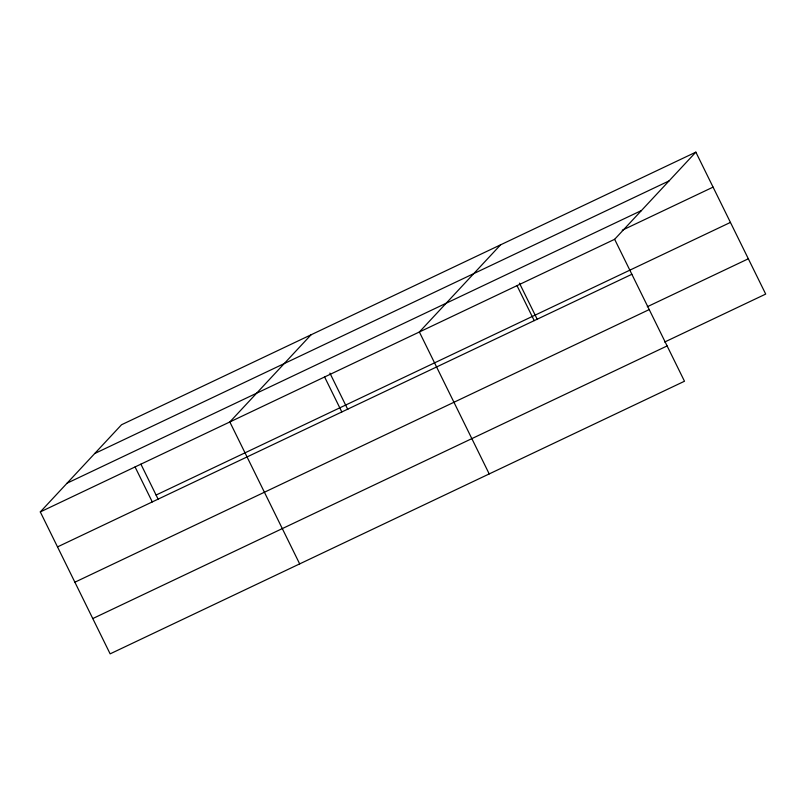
<?xml version="1.0" encoding="UTF-8"?>
<svg xmlns="http://www.w3.org/2000/svg" width="806" height="806" viewBox="0 0 806 806"><rect width="100%" height="100%" fill="white"/><g stroke="black" fill="none" stroke-linecap="round" stroke-linejoin="round"><path stroke-width="1.21" d="M695.86 152.143L614.646 239.301L684.485 381.238L110.14 653.857L40.3 511.921L121.515 424.762L695.86 152.143L765.7 294.079L664.658 342.036M311.045 334.802L229.831 421.961L299.671 563.888M500.586 244.833L419.372 331.991L489.212 473.928M94.715 453.526L669.061 180.907M67.099 483.167L641.445 210.537M622.242 230.234L713.078 187.123M40.3 511.921L614.646 239.301M156.092 495.045L730.438 222.416M57.508 546.901L631.864 274.282M647.289 306.743L748.331 258.786M74.877 582.204L649.233 309.575M92.771 618.565L667.126 345.935M519.427 283.128L537.33 319.519M517.009 285.646L534.227 320.627M329.886 373.087L347.799 409.478M324.606 376.976L341.815 411.957M140.899 464.155L158.258 499.448M135.065 466.946L152.284 501.926"/></g></svg>
